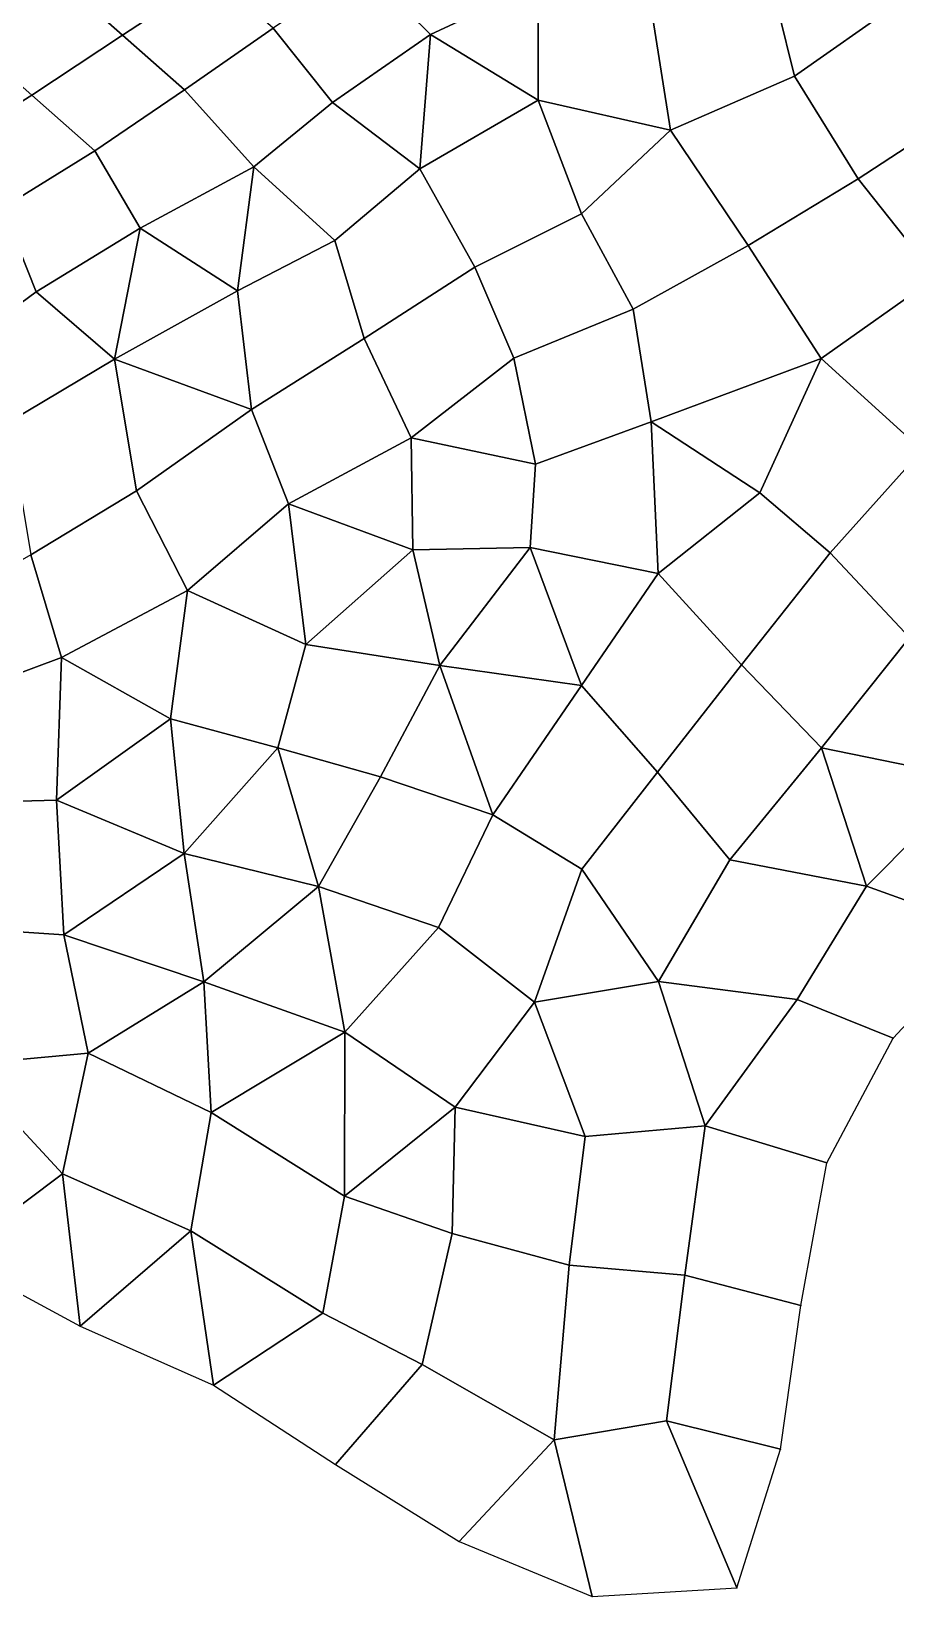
# Model space of a CAD drawing. Extents: x 727294 to 731543, y 8575035 to 8579824.
# Drawn here: x 730004.3 to 730122.8, y 8577091 to 8577305.5 of the extents above; entities that cross this region are included whole.
import ezdxf

# ---------------------------------------------------------------- set-up
doc = ezdxf.new("R2010")
doc.units = 0
for name, color, linetype in [('MESH_BOUND', 25, 'CONTINUOUS'), ('MESH_ELEMS', 250, 'CONTINUOUS'), ('MESH_NODES', 18, 'CONTINUOUS')]:
    doc.layers.add(name, color=color, linetype=linetype)

msp = doc.modelspace()

# ---------------------------------------------------------------- linework, layer by layer
at = {"layer": 'MESH_BOUND', "color": 25}
for points in [[(730122.49, 8577167.59, 38.17), (730136.08, 8577182.2, 38.17)], [(730113.37, 8577150.48, 38.17), (730122.49, 8577167.59, 38.17)], [(730109.83, 8577130.93, 38.17), (730113.37, 8577150.48, 38.17)], [(729993.44, 8577137.6, 38.17), (730011.05, 8577128.12, 38.17)], [(730107.06, 8577111.25, 38.17), (730109.83, 8577130.93, 38.17)], [(730011.05, 8577128.12, 38.17), (730029.32, 8577120.02, 38.17)], [(730029.32, 8577120.02, 38.17), (730046.05, 8577109.15, 38.17)], [(730101.03, 8577092.26, 38.17), (730107.06, 8577111.25, 38.17)], [(730046.05, 8577109.15, 38.17), (730063, 8577098.61, 38.17)], [(730063, 8577098.61, 38.17), (730081.24, 8577091.04, 38.17)], [(730081.24, 8577091.04, 38.17), (730101.03, 8577092.26, 38.17)]]:
    msp.add_polyline3d(points, dxfattribs=at)
at = {"layer": 'MESH_ELEMS', "color": 179}
for points in [[(730123.17, 8577309.34, 32.73), (730119.54, 8577326.37, 32.97), (730104.46, 8577317.5, 32.87), (730108.94, 8577299.38, 32.78)], [(730062.08, 8577322.58, 32.24), (730049.75, 8577314.34, 32.53), (730059.08, 8577305.09, 33.07), (730073.82, 8577311.97, 33.01)], [(729999.94, 8577319.99, 28.81), (729987.14, 8577312.07, 29.8), (729995.78, 8577304.43, 31.64), (730008.4, 8577312.49, 31.93)], [(730021.1, 8577320.36, 31.3), (730008.4, 8577312.49, 31.93), (730016.86, 8577304.99, 32.34), (730029.3, 8577313.17, 31.92)], [(730108.94, 8577299.38, 32.78), (730104.46, 8577317.5, 32.87), (730089.52, 8577307.3, 32.97), (730091.98, 8577292, 32.85)], [(730049.75, 8577314.34, 32.53), (730037.49, 8577305.98, 32.33), (730045.63, 8577295.77, 35.31), (730059.08, 8577305.09, 33.07)], [(730008.4, 8577312.49, 31.93), (729995.78, 8577304.43, 31.64), (730004.42, 8577296.79, 32.36), (730016.86, 8577304.99, 32.34)], [(730029.3, 8577313.17, 31.92), (730016.86, 8577304.99, 32.34), (730025.32, 8577297.5, 32.29), (730037.49, 8577305.98, 32.33)], [(730073.82, 8577311.97, 33.01), (730059.08, 8577305.09, 33.07), (730073.83, 8577296.11, 33.07), (730073.82, 8577311.97, 33.01)], [(730089.52, 8577307.3, 32.97), (730073.82, 8577311.97, 33.01), (730073.83, 8577296.11, 33.07), (730091.98, 8577292, 32.85)], [(730117.68, 8577285.33, 32.92), (730133.24, 8577295.44, 32.93), (730123.17, 8577309.34, 32.73), (730108.94, 8577299.38, 32.78)], [(730016.86, 8577304.99, 32.34), (730004.42, 8577296.79, 32.36), (730013.06, 8577289.14, 32.27), (730025.32, 8577297.5, 32.29)], [(730034.84, 8577286.95, 33.62), (730045.63, 8577295.77, 35.31), (730037.49, 8577305.98, 32.33), (730025.32, 8577297.5, 32.29)], [(730057.59, 8577286.69, 34.58), (730059.08, 8577305.09, 33.07), (730045.63, 8577295.77, 35.31), (730057.59, 8577286.69, 34.58)], [(730059.08, 8577305.09, 33.07), (730057.59, 8577286.69, 34.58), (730073.83, 8577296.11, 33.07), (730059.08, 8577305.09, 33.07)], [(729995.78, 8577304.43, 31.64), (729983.1, 8577296.46, 32.66), (729991.78, 8577288.89, 31.97), (730004.42, 8577296.79, 32.36)], [(730108.94, 8577299.38, 32.78), (730091.98, 8577292, 32.85), (730102.61, 8577276.19, 32.9), (730117.68, 8577285.33, 32.92)], [(730004.42, 8577296.79, 32.36), (729991.78, 8577288.89, 31.97), (730000.46, 8577281.33, 32.17), (730013.06, 8577289.14, 32.27)], [(730025.32, 8577297.5, 32.29), (730013.06, 8577289.14, 32.27), (730019.25, 8577278.57, 32.54), (730034.84, 8577286.95, 33.62)], [(730045.63, 8577295.77, 35.31), (730034.84, 8577286.95, 33.62), (730045.93, 8577276.86, 35.2), (730057.59, 8577286.69, 34.58)], [(730079.78, 8577280.5, 32.85), (730073.83, 8577296.11, 33.07), (730057.59, 8577286.69, 34.58), (730065.16, 8577273.23, 32.83)], [(730073.83, 8577296.11, 33.07), (730079.78, 8577280.5, 32.85), (730091.98, 8577292, 32.85), (730073.83, 8577296.11, 33.07)], [(730128.36, 8577271.84, 33.1), (730145.5, 8577282.26, 33.16), (730133.24, 8577295.44, 32.93), (730117.68, 8577285.33, 32.92)], [(730079.78, 8577280.5, 32.85), (730086.84, 8577267.46, 32.73), (730102.61, 8577276.19, 32.9), (730091.98, 8577292, 32.85)], [(730019.25, 8577278.57, 32.54), (730013.06, 8577289.14, 32.27), (730000.46, 8577281.33, 32.17), (730005.02, 8577269.83, 33.19)], [(730034.84, 8577286.95, 33.62), (730019.25, 8577278.57, 32.54), (730032.62, 8577269.96, 33.11), (730034.84, 8577286.95, 33.62)], [(730045.93, 8577276.86, 35.2), (730034.84, 8577286.95, 33.62), (730032.62, 8577269.96, 33.11), (730045.93, 8577276.86, 35.2)], [(730045.93, 8577276.86, 35.2), (730049.95, 8577263.42, 34.79), (730065.16, 8577273.23, 32.83), (730057.59, 8577286.69, 34.58)], [(730128.36, 8577271.84, 33.1), (730117.68, 8577285.33, 32.92), (730102.61, 8577276.19, 32.9), (730112.6, 8577260.72, 33.01)], [(730005.02, 8577269.83, 33.19), (730000.46, 8577281.33, 32.17), (729987.54, 8577274.03, 32.28), (729993.57, 8577261.43, 32.28)], [(730086.84, 8577267.46, 32.73), (730079.78, 8577280.5, 32.85), (730065.16, 8577273.23, 32.83), (730070.47, 8577260.73, 32.91)], [(730015.74, 8577260.63, 32.95), (730019.25, 8577278.57, 32.54), (730005.02, 8577269.83, 33.19), (730015.74, 8577260.63, 32.95)], [(730032.62, 8577269.96, 33.11), (730019.25, 8577278.57, 32.54), (730015.74, 8577260.63, 32.95), (730032.62, 8577269.96, 33.11)], [(730032.62, 8577269.96, 33.11), (730034.53, 8577253.73, 33.92), (730049.95, 8577263.42, 34.79), (730045.93, 8577276.86, 35.2)], [(730086.84, 8577267.46, 32.73), (730089.33, 8577252.02, 32.84), (730112.6, 8577260.72, 33.01), (730102.61, 8577276.19, 32.9)], [(730049.95, 8577263.42, 34.79), (730056.42, 8577249.85, 33.83), (730070.47, 8577260.73, 32.91), (730065.16, 8577273.23, 32.83)], [(730126.47, 8577248.12, 33.27), (730138.26, 8577259.38, 33.38), (730128.36, 8577271.84, 33.1), (730112.6, 8577260.72, 33.01)], [(730005.02, 8577269.83, 33.19), (729993.57, 8577261.43, 32.28), (730001.27, 8577251.97, 32.51), (730015.74, 8577260.63, 32.95)], [(730032.62, 8577269.96, 33.11), (730015.74, 8577260.63, 32.95), (730034.53, 8577253.73, 33.92), (730032.62, 8577269.96, 33.11)], [(730089.33, 8577252.02, 32.84), (730086.84, 8577267.46, 32.73), (730070.47, 8577260.73, 32.91), (730073.44, 8577246.23, 33.15)], [(730034.53, 8577253.73, 33.92), (730039.59, 8577240.79, 33.99), (730056.42, 8577249.85, 33.83), (730049.95, 8577263.42, 34.79)], [(730001.27, 8577251.97, 32.51), (730004.26, 8577233.79, 32.54), (730018.77, 8577242.56, 32.77), (730015.74, 8577260.63, 32.95)], [(730034.53, 8577253.73, 33.92), (730015.74, 8577260.63, 32.95), (730018.77, 8577242.56, 32.77), (730034.53, 8577253.73, 33.92)], [(730073.44, 8577246.23, 33.15), (730070.47, 8577260.73, 32.91), (730056.42, 8577249.85, 33.83), (730073.44, 8577246.23, 33.15)], [(730089.33, 8577252.02, 32.84), (730104.2, 8577242.29, 32.96), (730112.6, 8577260.72, 33.01), (730089.33, 8577252.02, 32.84)], [(730112.6, 8577260.72, 33.01), (730104.2, 8577242.29, 32.96), (730113.84, 8577234.08, 33.97), (730126.47, 8577248.12, 33.27)], [(730039.59, 8577240.79, 33.99), (730034.53, 8577253.73, 33.92), (730018.77, 8577242.56, 32.77), (730025.73, 8577228.91, 32.9)], [(730072.73, 8577234.79, 33.27), (730090.29, 8577231.26, 32.96), (730089.33, 8577252.02, 32.84), (730073.44, 8577246.23, 33.15)], [(730089.33, 8577252.02, 32.84), (730090.29, 8577231.26, 32.96), (730104.2, 8577242.29, 32.96), (730089.33, 8577252.02, 32.84)], [(730056.62, 8577234.5, 33.67), (730056.42, 8577249.85, 33.83), (730039.59, 8577240.79, 33.99), (730056.62, 8577234.5, 33.67)], [(730056.62, 8577234.5, 33.67), (730072.73, 8577234.79, 33.27), (730073.44, 8577246.23, 33.15), (730056.42, 8577249.85, 33.83)], [(730138.21, 8577236.57, 35.05), (730126.47, 8577248.12, 33.27), (730113.84, 8577234.08, 33.97), (730124.7, 8577222.47, 38.17)], [(730025.73, 8577228.91, 32.9), (730018.77, 8577242.56, 32.77), (730004.26, 8577233.79, 32.54), (730008.5, 8577219.74, 32.57)], [(730025.73, 8577228.91, 32.9), (730041.95, 8577221.49, 33.63), (730039.59, 8577240.79, 33.99), (730025.73, 8577228.91, 32.9)], [(730039.59, 8577240.79, 33.99), (730041.95, 8577221.49, 33.63), (730056.62, 8577234.5, 33.67), (730039.59, 8577240.79, 33.99)], [(730113.84, 8577234.08, 33.97), (730104.2, 8577242.29, 32.96), (730090.29, 8577231.26, 32.96), (730101.69, 8577218.74, 38.14)], [(730056.62, 8577234.5, 33.67), (730041.95, 8577221.49, 33.63), (730060.34, 8577218.65, 33.54), (730056.62, 8577234.5, 33.67)], [(730072.73, 8577234.79, 33.27), (730056.62, 8577234.5, 33.67), (730060.34, 8577218.65, 33.54), (730072.73, 8577234.79, 33.27)], [(730079.76, 8577215.87, 34.64), (730072.73, 8577234.79, 33.27), (730060.34, 8577218.65, 33.54), (730079.76, 8577215.87, 34.64)], [(730090.29, 8577231.26, 32.96), (730072.73, 8577234.79, 33.27), (730079.76, 8577215.87, 34.64), (730090.29, 8577231.26, 32.96)], [(730124.7, 8577222.47, 38.17), (730113.84, 8577234.08, 33.97), (730101.69, 8577218.74, 38.14), (730112.66, 8577207.36, 38.17)], [(729987.93, 8577224.42, 32.49), (729992.55, 8577213.77, 32.51), (730008.5, 8577219.74, 32.57), (730004.26, 8577233.79, 32.54)], [(730101.69, 8577218.74, 38.14), (730090.29, 8577231.26, 32.96), (730079.76, 8577215.87, 34.64), (730090.16, 8577204.03, 38.17)], [(730008.5, 8577219.74, 32.57), (730023.41, 8577211.32, 32.79), (730025.73, 8577228.91, 32.9), (730008.5, 8577219.74, 32.57)], [(730041.95, 8577221.49, 33.63), (730025.73, 8577228.91, 32.9), (730023.41, 8577211.32, 32.79), (730038.14, 8577207.37, 33.4)], [(730052.23, 8577203.38, 34.64), (730060.34, 8577218.65, 33.54), (730041.95, 8577221.49, 33.63), (730038.14, 8577207.37, 33.4)], [(730124.7, 8577222.47, 38.17), (730112.66, 8577207.36, 38.17), (730133.44, 8577203.11, 38.17), (730124.7, 8577222.47, 38.17)], [(730007.78, 8577200.18, 36.67), (730008.5, 8577219.74, 32.57), (729992.55, 8577213.77, 32.51), (729995.94, 8577199.84, 37.12)], [(730007.78, 8577200.18, 36.67), (730023.41, 8577211.32, 32.79), (730008.5, 8577219.74, 32.57), (730007.78, 8577200.18, 36.67)], [(730060.34, 8577218.65, 33.54), (730052.23, 8577203.38, 34.64), (730067.6, 8577198.17, 37.91), (730060.34, 8577218.65, 33.54)], [(730079.76, 8577215.87, 34.64), (730060.34, 8577218.65, 33.54), (730067.6, 8577198.17, 37.91), (730079.76, 8577215.87, 34.64)], [(730090.16, 8577204.03, 38.17), (730100.1, 8577192.02, 38.17), (730112.66, 8577207.36, 38.17), (730101.69, 8577218.74, 38.14)], [(730090.16, 8577204.03, 38.17), (730079.76, 8577215.87, 34.64), (730067.6, 8577198.17, 37.91), (730079.8, 8577190.74, 38.17)], [(730007.78, 8577200.18, 36.67), (730025.31, 8577192.86, 38.08), (730023.41, 8577211.32, 32.79), (730007.78, 8577200.18, 36.67)], [(730025.31, 8577192.86, 38.08), (730038.14, 8577207.37, 33.4), (730023.41, 8577211.32, 32.79), (730025.31, 8577192.86, 38.08)], [(730025.31, 8577192.86, 38.08), (730043.73, 8577188.37, 38.17), (730038.14, 8577207.37, 33.4), (730025.31, 8577192.86, 38.08)], [(730052.23, 8577203.38, 34.64), (730038.14, 8577207.37, 33.4), (730043.73, 8577188.37, 38.17), (730052.23, 8577203.38, 34.64)], [(730100.1, 8577192.02, 38.17), (730118.82, 8577188.4, 38.17), (730112.66, 8577207.36, 38.17), (730100.1, 8577192.02, 38.17)], [(730112.66, 8577207.36, 38.17), (730118.82, 8577188.4, 38.17), (730133.44, 8577203.11, 38.17), (730112.66, 8577207.36, 38.17)], [(730079.8, 8577190.74, 38.17), (730090.33, 8577175.35, 38.17), (730100.1, 8577192.02, 38.17), (730090.16, 8577204.03, 38.17)], [(730060.18, 8577182.73, 38.17), (730067.6, 8577198.17, 37.91), (730052.23, 8577203.38, 34.64), (730043.73, 8577188.37, 38.17)], [(730118.82, 8577188.4, 38.17), (730136.08, 8577182.2, 38.17), (730133.44, 8577203.11, 38.17), (730118.82, 8577188.4, 38.17)], [(730007.78, 8577200.18, 36.67), (729995.94, 8577199.84, 37.12), (729992.3, 8577182.83, 38.17), (730008.78, 8577181.71, 38.17)], [(730008.78, 8577181.71, 38.17), (730025.31, 8577192.86, 38.08), (730007.78, 8577200.18, 36.67), (730008.78, 8577181.71, 38.17)], [(730079.8, 8577190.74, 38.17), (730067.6, 8577198.17, 37.91), (730060.18, 8577182.73, 38.17), (730073.34, 8577172.5, 38.17)], [(730008.78, 8577181.71, 38.17), (730028.01, 8577175.29, 38.17), (730025.31, 8577192.86, 38.08), (730008.78, 8577181.71, 38.17)], [(730025.31, 8577192.86, 38.08), (730028.01, 8577175.29, 38.17), (730043.73, 8577188.37, 38.17), (730025.31, 8577192.86, 38.08)], [(730109.33, 8577172.87, 38.17), (730118.82, 8577188.4, 38.17), (730100.1, 8577192.02, 38.17), (730090.33, 8577175.35, 38.17)], [(730090.33, 8577175.35, 38.17), (730079.8, 8577190.74, 38.17), (730073.34, 8577172.5, 38.17), (730090.33, 8577175.35, 38.17)], [(730043.73, 8577188.37, 38.17), (730028.01, 8577175.29, 38.17), (730047.3, 8577168.41, 38.17), (730043.73, 8577188.37, 38.17)], [(730043.73, 8577188.37, 38.17), (730047.3, 8577168.41, 38.17), (730060.18, 8577182.73, 38.17), (730043.73, 8577188.37, 38.17)], [(730122.49, 8577167.59, 38.17), (730136.08, 8577182.2, 38.17), (730118.82, 8577188.4, 38.17), (730109.33, 8577172.87, 38.17)], [(730008.78, 8577181.71, 38.17), (729992.3, 8577182.83, 38.17), (729994.76, 8577163.92, 38.17), (730012.12, 8577165.52, 38.17)], [(730062.42, 8577158.09, 38.17), (730073.34, 8577172.5, 38.17), (730060.18, 8577182.73, 38.17), (730047.3, 8577168.41, 38.17)], [(730008.78, 8577181.71, 38.17), (730012.12, 8577165.52, 38.17), (730028.01, 8577175.29, 38.17), (730008.78, 8577181.71, 38.17)], [(730028.99, 8577157.38, 38.17), (730028.01, 8577175.29, 38.17), (730012.12, 8577165.52, 38.17), (730028.99, 8577157.38, 38.17)], [(730028.01, 8577175.29, 38.17), (730028.99, 8577157.38, 38.17), (730047.3, 8577168.41, 38.17), (730028.01, 8577175.29, 38.17)], [(730080.28, 8577154.08, 38.17), (730096.72, 8577155.57, 38.17), (730090.33, 8577175.35, 38.17), (730073.34, 8577172.5, 38.17)], [(730090.33, 8577175.35, 38.17), (730096.72, 8577155.57, 38.17), (730109.33, 8577172.87, 38.17), (730090.33, 8577175.35, 38.17)], [(730073.34, 8577172.5, 38.17), (730062.42, 8577158.09, 38.17), (730080.28, 8577154.08, 38.17), (730073.34, 8577172.5, 38.17)], [(730113.37, 8577150.48, 38.17), (730122.49, 8577167.59, 38.17), (730109.33, 8577172.87, 38.17), (730096.72, 8577155.57, 38.17)], [(730028.99, 8577157.38, 38.17), (730047.29, 8577145.92, 38.17), (730047.3, 8577168.41, 38.17), (730028.99, 8577157.38, 38.17)], [(730047.29, 8577145.92, 38.17), (730062.42, 8577158.09, 38.17), (730047.3, 8577168.41, 38.17), (730047.29, 8577145.92, 38.17)], [(730008.62, 8577149, 38.17), (730012.12, 8577165.52, 38.17), (729994.76, 8577163.92, 38.17), (730008.62, 8577149, 38.17)], [(730008.62, 8577149, 38.17), (730026.22, 8577141.16, 38.17), (730028.99, 8577157.38, 38.17), (730012.12, 8577165.52, 38.17)], [(729987.41, 8577153.3, 38.17), (729993.44, 8577137.6, 38.17), (730008.62, 8577149, 38.17), (729994.76, 8577163.92, 38.17)], [(730026.22, 8577141.16, 38.17), (730044.32, 8577129.9, 38.17), (730047.29, 8577145.92, 38.17), (730028.99, 8577157.38, 38.17)], [(730062.05, 8577140.79, 38.17), (730062.42, 8577158.09, 38.17), (730047.29, 8577145.92, 38.17), (730062.05, 8577140.79, 38.17)], [(730062.42, 8577158.09, 38.17), (730062.05, 8577140.79, 38.17), (730078.06, 8577136.44, 38.17), (730080.28, 8577154.08, 38.17)], [(730080.28, 8577154.08, 38.17), (730078.06, 8577136.44, 38.17), (730093.93, 8577135.07, 38.17), (730096.72, 8577155.57, 38.17)], [(730113.37, 8577150.48, 38.17), (730096.72, 8577155.57, 38.17), (730093.93, 8577135.07, 38.17), (730109.83, 8577130.93, 38.17)], [(730011.05, 8577128.12, 38.17), (730008.62, 8577149, 38.17), (729993.44, 8577137.6, 38.17), (730011.05, 8577128.12, 38.17)], [(730008.62, 8577149, 38.17), (730011.05, 8577128.12, 38.17), (730026.22, 8577141.16, 38.17), (730008.62, 8577149, 38.17)], [(730062.05, 8577140.79, 38.17), (730047.29, 8577145.92, 38.17), (730044.32, 8577129.9, 38.17), (730057.94, 8577122.87, 38.17)], [(730029.32, 8577120.02, 38.17), (730026.22, 8577141.16, 38.17), (730011.05, 8577128.12, 38.17), (730029.32, 8577120.02, 38.17)], [(730029.32, 8577120.02, 38.17), (730044.32, 8577129.9, 38.17), (730026.22, 8577141.16, 38.17), (730029.32, 8577120.02, 38.17)], [(730057.94, 8577122.87, 38.17), (730076.01, 8577112.54, 38.17), (730078.06, 8577136.44, 38.17), (730062.05, 8577140.79, 38.17)], [(730091.4, 8577115.14, 38.17), (730093.93, 8577135.07, 38.17), (730078.06, 8577136.44, 38.17), (730076.01, 8577112.54, 38.17)], [(730091.4, 8577115.14, 38.17), (730107.06, 8577111.25, 38.17), (730109.83, 8577130.93, 38.17), (730093.93, 8577135.07, 38.17)], [(730046.05, 8577109.15, 38.17), (730057.94, 8577122.87, 38.17), (730044.32, 8577129.9, 38.17), (730029.32, 8577120.02, 38.17)], [(730063, 8577098.61, 38.17), (730076.01, 8577112.54, 38.17), (730057.94, 8577122.87, 38.17), (730046.05, 8577109.15, 38.17)], [(730091.4, 8577115.14, 38.17), (730076.01, 8577112.54, 38.17), (730081.24, 8577091.04, 38.17), (730101.03, 8577092.26, 38.17)], [(730091.4, 8577115.14, 38.17), (730101.03, 8577092.26, 38.17), (730107.06, 8577111.25, 38.17), (730091.4, 8577115.14, 38.17)], [(730081.24, 8577091.04, 38.17), (730076.01, 8577112.54, 38.17), (730063, 8577098.61, 38.17), (730081.24, 8577091.04, 38.17)]]:
    msp.add_3dface(points, dxfattribs=at)
at = {"layer": 'MESH_NODES', "color": 18}
for p in [(730016.86, 8577304.99, 32.34), (730059.08, 8577305.09, 33.07), (730108.94, 8577299.38, 32.78), (730004.42, 8577296.79, 32.36), (730025.32, 8577297.5, 32.29), (730045.63, 8577295.77, 35.31), (730073.83, 8577296.11, 33.07), (730091.98, 8577292, 32.85), (730013.06, 8577289.14, 32.27), (730034.84, 8577286.95, 33.62), (730057.59, 8577286.69, 34.58), (730117.68, 8577285.33, 32.92), (730079.78, 8577280.5, 32.85), (730019.25, 8577278.57, 32.54), (730045.93, 8577276.86, 35.2), (730102.61, 8577276.19, 32.9), (730065.16, 8577273.23, 32.83), (730005.02, 8577269.83, 33.19), (730032.62, 8577269.96, 33.11), (730086.84, 8577267.46, 32.73), (730049.95, 8577263.42, 34.79), (730015.74, 8577260.63, 32.95), (730070.47, 8577260.73, 32.91), (730112.6, 8577260.72, 33.01), (730034.53, 8577253.73, 33.92), (730089.33, 8577252.02, 32.84), (730056.42, 8577249.85, 33.83), (730073.44, 8577246.23, 33.15), (730018.77, 8577242.56, 32.77), (730039.59, 8577240.79, 33.99), (730104.2, 8577242.29, 32.96), (730056.62, 8577234.5, 33.67), (730072.73, 8577234.79, 33.27), (730113.84, 8577234.08, 33.97), (730090.29, 8577231.26, 32.96), (730025.73, 8577228.91, 32.9), (730041.95, 8577221.49, 33.63), (730008.5, 8577219.74, 32.57), (730060.34, 8577218.65, 33.54), (730101.69, 8577218.74, 38.14), (730079.76, 8577215.87, 34.64), (730023.41, 8577211.32, 32.79), (730038.14, 8577207.37, 33.4), (730112.66, 8577207.36, 38.17), (730090.16, 8577204.03, 38.17), (730052.23, 8577203.38, 34.64), (730007.78, 8577200.18, 36.67), (730067.6, 8577198.17, 37.91), (730025.31, 8577192.86, 38.08), (730100.1, 8577192.02, 38.17), (730079.8, 8577190.74, 38.17), (730043.73, 8577188.37, 38.17), (730118.82, 8577188.4, 38.17), (730060.18, 8577182.73, 38.17), (730008.78, 8577181.71, 38.17), (730028.01, 8577175.29, 38.17), (730090.33, 8577175.35, 38.17), (730073.34, 8577172.5, 38.17), (730109.33, 8577172.87, 38.17), (730047.3, 8577168.41, 38.17), (730122.49, 8577167.59, 38.17), (730012.12, 8577165.52, 38.17), (730028.99, 8577157.38, 38.17), (730062.42, 8577158.09, 38.17), (730096.72, 8577155.57, 38.17), (730080.28, 8577154.08, 38.17), (730113.37, 8577150.48, 38.17), (730008.62, 8577149, 38.17), (730047.29, 8577145.92, 38.17), (730026.22, 8577141.16, 38.17), (730062.05, 8577140.79, 38.17), (730078.06, 8577136.44, 38.17), (730093.93, 8577135.07, 38.17), (730044.32, 8577129.9, 38.17), (730109.83, 8577130.93, 38.17), (730011.05, 8577128.12, 38.17), (730057.94, 8577122.87, 38.17), (730029.32, 8577120.02, 38.17), (730091.4, 8577115.14, 38.17), (730076.01, 8577112.54, 38.17), (730107.06, 8577111.25, 38.17), (730046.05, 8577109.15, 38.17), (730063, 8577098.61, 38.17), (730081.24, 8577091.04, 38.17), (730101.03, 8577092.26, 38.17)]:
    msp.add_point(p, dxfattribs=at)

doc.saveas('drawing.dxf')
